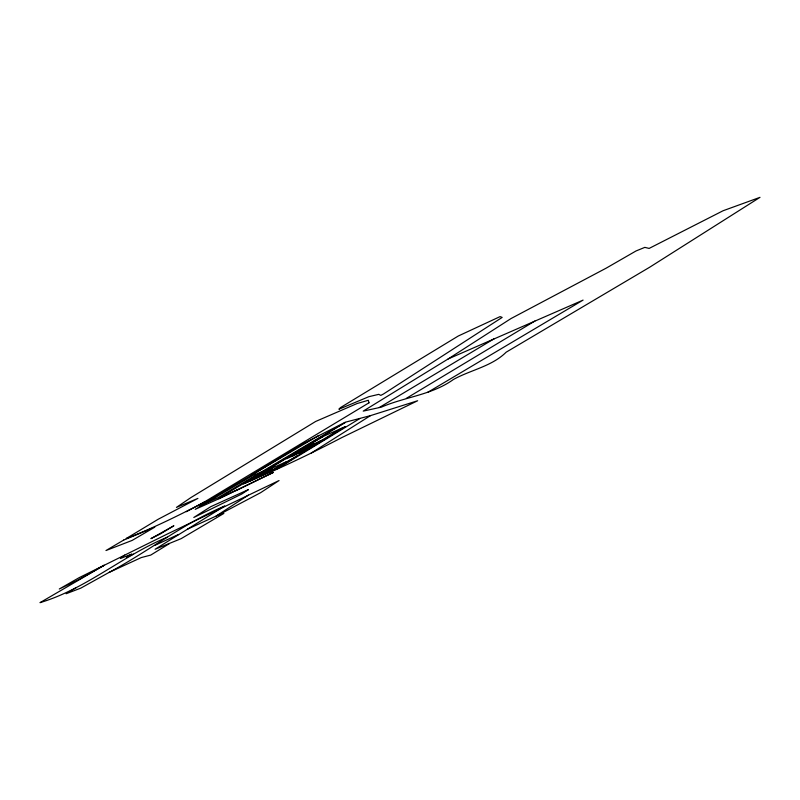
<?xml version="1.0" encoding="UTF-8"?>
<svg xmlns="http://www.w3.org/2000/svg" width="800" height="800" viewBox="0 0 800 800"><rect width="100%" height="100%" fill="white"/><g stroke="black" fill="none" stroke-linecap="round" stroke-linejoin="round"><path stroke-width="1.2" d="M218.27 515.08L223.85 513.44L181.12 538.66L155.1 549.25L187.49 529.18L218.27 515.08L260.66 492.66L279.05 480.55L167.7 533.84L124.68 555.14L120.42 558.51L131.73 554.1L126.41 557.3L133.33 554.12M76.13 587.67L66.11 593.75L80.82 588.12L108.99 572.46C148.35 551.54 183.41 523.33 224.7 506.03L187.49 529.18M216.15 516.01L248.45 495.07M235.99 490.65L273.44 472.37L218.73 498.8L237.42 489.74M448.09 358.98L511.06 318.53L606.21 268.14L636.03 250.96L644.84 247.37L649.12 248.42L723.12 210.73L760 197.34L649.57 267.29L506.15 352.2C491.96 366.33 470.64 369.95 453.43 379.48C431.96 394.93 405.14 396.85 381.38 407.13L363.22 411.12L448.09 358.98L583.09 300.1L427.68 392.37M311.25 453.05L370.44 415.65L417.65 400.75L341.78 437.61C309.62 454.36 276.71 469.94 243.29 483.89L346.16 421.99L370.44 415.65M406.36 398.35L534.88 321.04M318.82 435.43L199.14 506.08L218.11 497.66L345.22 422.22L302.12 444.23L250.79 475.63M169.35 543.64L150.73 555.09L141.28 557.57L108.99 572.46M250.38 480.77L265.88 471.34M253.06 479.17L274.47 466.14L270.06 468.14M323.55 436.27L296.02 452.52M292.63 456L308.14 446.56M298.72 453.24L314.23 443.8M304.8 450.47L320.31 441.04M271.08 471.21L297.73 455.58M341.57 428.32L318.76 442.2L322.55 440.48M277.06 468.91L359.71 418.62M379.35 407.48L494.13 338.77M186.34 511.7L204.24 502.07M124.68 555.14L79.11 577.69L59.28 589.01L77.12 580.48L104.22 565.24L40 602.66C86.44 588.76 122.99 555.45 167.34 537.19M155.24 545.18L178.54 534.48M271.97 468.57L259.8 474.1L244.29 483.54L256.46 478.01L274.02 467.32L286.19 461.8L268.63 472.48L274.72 469.72L290.23 460.28L284.14 463.05M258.51 476.76L270.68 471.24M369 402.81L201.81 503.53C177.05 516.19 152.16 528.58 126.17 538.57L158.14 519.28L197.92 498.4L176.44 507.4L190.87 497.6L315.65 421.46L357.04 403.56L368.32 400.28L369 402.81M340.5 407.59L338.92 409.23L368.89 396.68L378.75 394.35L380.81 395.38L383.48 394L502.18 317.41L500.08 316.61L458.26 336.02L340.5 407.59M225.05 494.59L217.65 499.32L195.21 509.34L252.86 475.42L264.07 471.05L225.05 494.59M248.4 489.61L241.74 494.05L193.8 517.48L210.74 506.69L248.4 489.61M302.05 449.32L286.55 458.76L310.89 447.71L326.4 438.27L302.05 449.32M345.08 426.77L274.59 469.66L248.09 481.37L321.56 437.15L345.08 426.77M173.74 525.84L159.81 534.26L150.91 538.63L173.74 525.84M123.68 540.07L105.97 550.54L132.18 540.4L154.79 527.16L123.68 540.07"/></g></svg>
